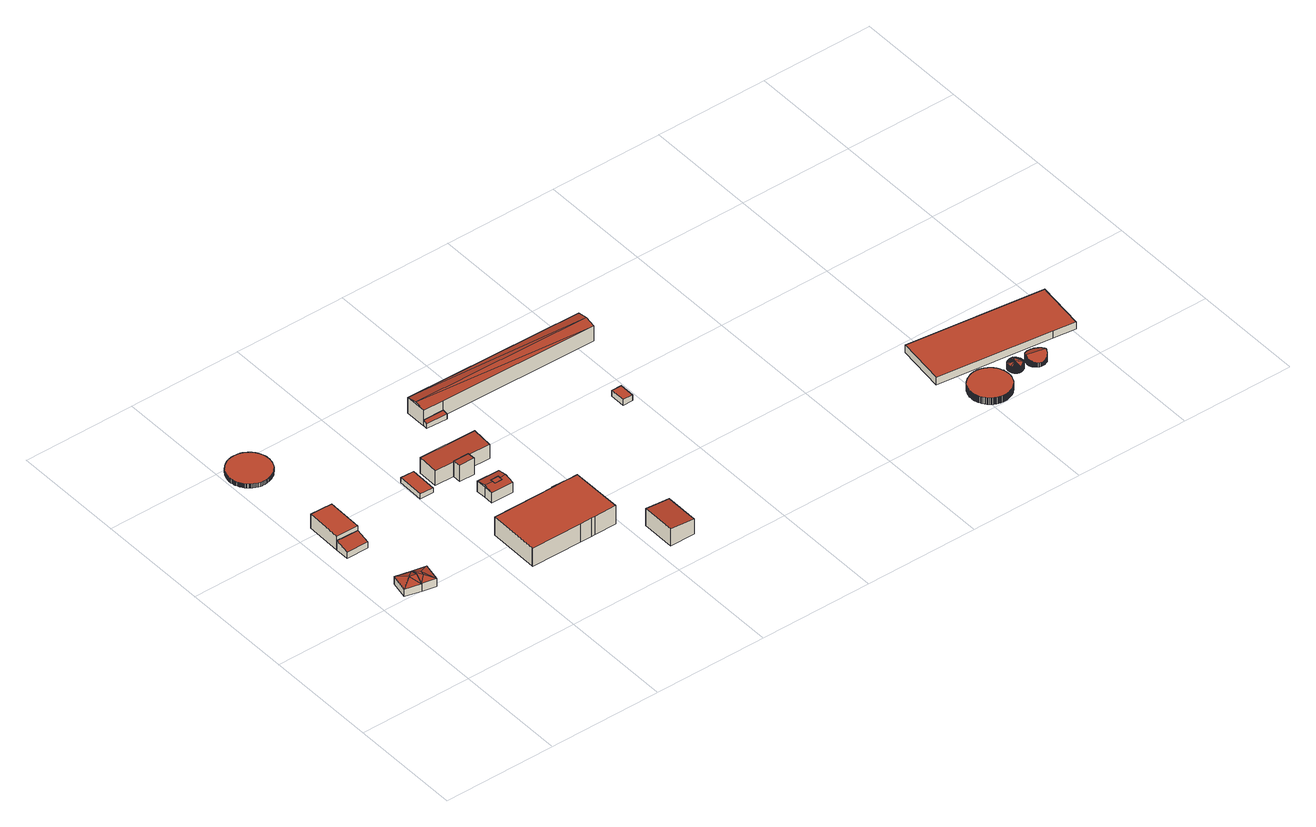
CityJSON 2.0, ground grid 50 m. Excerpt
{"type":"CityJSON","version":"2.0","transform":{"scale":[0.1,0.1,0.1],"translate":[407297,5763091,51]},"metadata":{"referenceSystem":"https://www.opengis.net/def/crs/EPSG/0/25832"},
"CityObjects":{
"building1":{"type":"Building","attributes":{"Gemeindeschluessel":"05515000","Geometrietyp2DReferenz":"3000","function":"31001_2500","roofType":"5000","measuredHeight":5.31},"geometry":[{"type":"Solid","lod":"2","boundaries":[[[[0,1,2,3]],[[4,5,1,0]],[[6,7,5,4]],[[3,2,7,6]],[[0,8,4]],[[6,9,3]],[[3,9,8]],[[8,0,3]],[[8,9,6]],[[6,4,8]],[[1,5,7,2]]]],"semantics":{"surfaces":[{"type":"WallSurface"},{"type":"RoofSurface"},{"type":"GroundSurface"}],"values":[[0,0,0,0,1,0,1,1,1,1,2]]}}]},
"building2":{"type":"Building","attributes":{"Gemeindeschluessel":"05515000","Geometrietyp2DReferenz":"3000","function":"31001_2500","roofType":"3200","measuredHeight":4.93},"geometry":[{"type":"Solid","lod":"2","boundaries":[[[[10,11,12,13]],[[14,2,11,10]],[[15,7,2,14]],[[13,12,7,15]],[[10,16,14]],[[15,17,13]],[[10,13,17]],[[17,16,10]],[[16,17,15]],[[15,14,16]],[[11,2,7,12]]]],"semantics":{"surfaces":[{"type":"WallSurface"},{"type":"RoofSurface"},{"type":"GroundSurface"}],"values":[[0,0,0,0,1,1,1,1,1,1,2]]}}]},
"building3":{"type":"Building","attributes":{"Gemeindeschluessel":"05515000","Geometrietyp2DReferenz":"3000","function":"31001_2000","roofType":"2100","measuredHeight":4.56},"geometry":[{"type":"Solid","lod":"2","boundaries":[[[[18,19,20,21]],[[22,23,19,18]],[[24,25,23,22]],[[21,20,25,24]],[[22,18,21,24]],[[19,23,25,20]]]],"semantics":{"surfaces":[{"type":"WallSurface"},{"type":"RoofSurface"},{"type":"GroundSurface"}],"values":[[0,0,0,0,1,2]]}}]},
"building4":{"type":"Building","attributes":{"Gemeindeschluessel":"05515000","Geometrietyp2DReferenz":"3000","function":"31001_2000","roofType":"1000","measuredHeight":6.77},"geometry":[{"type":"Solid","lod":"2","boundaries":[[[[26,27,25,28]],[[29,30,27,26]],[[31,20,30,29]],[[28,25,20,31]],[[29,26,28,31]],[[27,30,20,25]]]],"semantics":{"surfaces":[{"type":"WallSurface"},{"type":"RoofSurface"},{"type":"GroundSurface"}],"values":[[0,0,0,0,1,2]]}}]},
"building5":{"type":"Building","attributes":{"Gemeindeschluessel":"05515000","Geometrietyp2DReferenz":"3000","function":"51003_1201","roofType":"1000","measuredHeight":1.88},"geometry":[{"type":"Solid","lod":"2","boundaries":[[[[32,33,34,35]],[[36,37,33,32]],[[38,39,37,36]],[[40,41,39,38]],[[42,43,41,40]],[[44,45,43,42]],[[46,47,45,44]],[[48,49,47,46]],[[50,51,49,48]],[[52,53,51,50]],[[54,55,53,52]],[[56,57,55,54]],[[58,59,57,56]],[[60,61,59,58]],[[62,63,61,60]],[[64,65,63,62]],[[66,67,65,64]],[[68,69,67,66]],[[70,71,69,68]],[[72,73,71,70]],[[74,75,73,72]],[[76,77,75,74]],[[78,79,77,76]],[[80,81,79,78]],[[82,83,81,80]],[[84,85,83,82]],[[86,87,85,84]],[[88,89,87,86]],[[90,91,89,88]],[[92,93,91,90]],[[94,95,93,92]],[[96,97,95,94]],[[98,99,97,96]],[[100,101,99,98]],[[102,103,101,100]],[[104,105,103,102]],[[106,107,105,104]],[[108,109,107,106]],[[110,111,109,108]],[[112,113,111,110]],[[114,115,113,112]],[[116,117,115,114]],[[118,119,117,116]],[[120,121,119,118]],[[122,123,121,120]],[[124,125,123,122]],[[126,127,125,124]],[[128,129,127,126]],[[130,131,129,128]],[[132,133,131,130]],[[134,135,133,132]],[[136,137,135,134]],[[138,139,137,136]],[[140,141,139,138]],[[142,143,141,140]],[[144,145,143,142]],[[146,147,145,144]],[[148,149,147,146]],[[150,151,149,148]],[[152,153,151,150]],[[154,155,153,152]],[[156,157,155,154]],[[158,159,157,156]],[[160,161,159,158]],[[162,163,161,160]],[[164,165,163,162]],[[166,167,165,164]],[[168,169,167,166]],[[170,171,169,168]],[[172,173,171,170]],[[174,175,173,172]],[[176,177,175,174]],[[178,179,177,176]],[[180,181,179,178]],[[182,183,181,180]],[[184,185,183,182]],[[186,187,185,184]],[[188,189,187,186]],[[190,191,189,188]],[[192,193,191,190]],[[194,195,193,192]],[[196,197,195,194]],[[198,199,197,196]],[[200,201,199,198]],[[202,203,201,200]],[[204,205,203,202]],[[206,207,205,204]],[[208,209,207,206]],[[210,211,209,208]],[[212,213,211,210]],[[214,215,213,212]],[[216,217,215,214]],[[218,219,217,216]],[[220,221,219,218]],[[222,223,221,220]],[[224,225,223,222]],[[226,227,225,224]],[[228,229,227,226]],[[230,231,229,228]],[[232,233,231,230]],[[234,235,233,232]],[[236,237,235,234]],[[238,239,237,236]],[[240,241,239,238]],[[242,243,241,240]],[[244,245,243,242]],[[246,247,245,244]],[[248,249,247,246]],[[35,34,249,248]],[[246,244,242,240,238,236,234,232,230,228,226,224,222,220,218,216,214,212,210,208,206,204,202,200,198,196,194,192,190,188,186,184,182,180,178,176,174,172,170,168,166,164,162,160,158,156,154,152,150,148,146,144,142,140,138,136,134,132,130,128,126,124,122,120,118,116,114,112,110,108,106,104,102,100,98,96,94,92,90,88,86,84,82,80,78,76,74,72,70,68,66,64,62,60,58,56,54,52,50,48,46,44,42,40,38,36,32,35,248]],[[33,37,39,41,43,45,47,49,51,53,55,57,59,61,63,65,67,69,71,73,75,77,79,81,83,85,87,89,91,93,95,97,99,101,103,105,107,109,111,113,115,117,119,121,123,125,127,129,131,133,135,137,139,141,143,145,147,149,151,153,155,157,159,161,163,165,167,169,171,173,175,177,179,181,183,185,187,189,191,193,195,197,199,201,203,205,207,209,211,213,215,217,219,221,223,225,227,229,231,233,235,237,239,241,243,245,247,249,34]]]],"semantics":{"surfaces":[{"type":"WallSurface"},{"type":"RoofSurface"},{"type":"GroundSurface"}],"values":[[0,0,0,0,0,0,0,0,0,0,0,0,0,0,0,0,0,0,0,0,0,0,0,0,0,0,0,0,0,0,0,0,0,0,0,0,0,0,0,0,0,0,0,0,0,0,0,0,0,0,0,0,0,0,0,0,0,0,0,0,0,0,0,0,0,0,0,0,0,0,0,0,0,0,0,0,0,0,0,0,0,0,0,0,0,0,0,0,0,0,0,0,0,0,0,0,0,0,0,0,0,0,0,0,0,0,0,0,0,1,2]]}}]},
"building6":{"type":"Building","attributes":{"Gemeindeschluessel":"05515000","Geometrietyp2DReferenz":"3000","function":"31001_2460","roofType":"1000","measuredHeight":2.24},"geometry":[{"type":"Solid","lod":"2","boundaries":[[[[250,251,252,253]],[[254,255,251,250]],[[256,257,255,254]],[[253,252,257,256]],[[254,250,253,256]],[[251,255,257,252]]]],"semantics":{"surfaces":[{"type":"WallSurface"},{"type":"RoofSurface"},{"type":"GroundSurface"}],"values":[[0,0,0,0,1,2]]}}]},
"building7":{"type":"Building","attributes":{"Gemeindeschluessel":"05515000","Geometrietyp2DReferenz":"3000","function":"31001_2000"},"address":[{"country":"Germany","locality":"Münster","thoroughfareNumber":"85","thoroughfareName":"Zum Heidehof"}],"children":["building7-1","building7-2"]},
"building7-1":{"type":"BuildingPart","attributes":{"roofType":"2100","measuredHeight":7.45},"parents":["building7"],"geometry":[{"type":"Solid","lod":"2","boundaries":[[[[258,259,260,261]],[[262,263,259,258]],[[264,265,263,262]],[[258,261,264,262]],[[260,259,263,265]],[[260,265,264,261]]]],"semantics":{"surfaces":[{"type":"WallSurface"},{"type":"RoofSurface"},{"type":"GroundSurface"},{"type":"ClosureSurface"}],"values":[[0,0,0,1,2,3]]}}]},
"building7-2":{"type":"BuildingPart","attributes":{"roofType":"1000","measuredHeight":8.82},"parents":["building7"],"geometry":[{"type":"Solid","lod":"2","boundaries":[[[[266,267,265,264,268]],[[269,270,267,266]],[[271,272,270,269]],[[273,274,272,271]],[[275,276,274,273]],[[277,278,276,275]],[[279,280,278,277]],[[281,282,280,279]],[[283,260,282,281]],[[261,260,283]],[[281,279,277,275,273,271,269,266,268,283]],[[265,267,270,272,274,276,278,280,282,260]],[[261,283,268,264]],[[265,260,261,264]]]],"semantics":{"surfaces":[{"type":"WallSurface"},{"type":"RoofSurface"},{"type":"GroundSurface"},{"type":"ClosureSurface"}],"values":[[0,0,0,0,0,0,0,0,0,0,1,2,0,3]]}}]},
"building8":{"type":"Building","attributes":{"Gemeindeschluessel":"05515000","Geometrietyp2DReferenz":"3000","function":"51009_1610","roofType":"5000","measuredHeight":5.81},"geometry":[{"type":"Solid","lod":"2","boundaries":[[[[284,285,286,287]],[[288,289,285,284]],[[290,291,289,288]],[[292,293,294,295]],[[296,297,293,292]],[[298,299,297,296]],[[300,301,299,298]],[[302,303,301,300]],[[295,294,303,302]],[[304,305,291,290]],[[306,307,305,304]],[[287,286,307,306]],[[288,284,308,309,310,311,312,313]],[[313,312,314,315,309,308,306,304]],[[284,287,308]],[[288,313,290]],[[295,312,311,292]],[[292,311,310,296]],[[296,310,309,298]],[[298,309,315,300]],[[300,315,314,302]],[[302,314,312,295]],[[290,313,304]],[[306,308,287]],[[285,289,291,305,307,286],[293,297,299,301,303,294]]]],"semantics":{"surfaces":[{"type":"WallSurface"},{"type":"RoofSurface"},{"type":"GroundSurface"}],"values":[[0,0,0,0,0,0,0,0,0,0,0,0,1,1,0,0,0,0,0,0,0,0,0,0,2]]}}]},
"building9":{"type":"Building","attributes":{"Gemeindeschluessel":"05515000","Geometrietyp2DReferenz":"3000","function":"31001_2000","roofType":"1000","measuredHeight":5.58},"geometry":[{"type":"Solid","lod":"2","boundaries":[[[[315,301,303,314]],[[310,297,301,315]],[[311,293,297,310]],[[314,303,293,311]],[[310,315,314,311]],[[301,297,293,303]]]],"semantics":{"surfaces":[{"type":"WallSurface"},{"type":"RoofSurface"},{"type":"GroundSurface"}],"values":[[0,0,0,0,1,2]]}}]},
"building10":{"type":"Building","attributes":{"Gemeindeschluessel":"05515000","Geometrietyp2DReferenz":"3000","function":"51009_1610","roofType":"2100","measuredHeight":7.9},"geometry":[{"type":"Solid","lod":"2","boundaries":[[[[316,317,318,319]],[[320,321,317,316]],[[322,323,321,320]],[[319,318,323,322]],[[320,316,319,322]],[[317,321,323,318]]]],"semantics":{"surfaces":[{"type":"WallSurface"},{"type":"RoofSurface"},{"type":"GroundSurface"}],"values":[[0,0,0,0,1,2]]}}]},
"building11":{"type":"Building","attributes":{"Gemeindeschluessel":"05515000","Geometrietyp2DReferenz":"3000","function":"31001_2000","roofType":"2100","measuredHeight":7.45},"address":[{"country":"Germany","locality":"Münster","thoroughfareNumber":"81","thoroughfareName":"Zum Heidehof"}],"geometry":[{"type":"Solid","lod":"2","boundaries":[[[[324,325,326,327]],[[328,329,325,324]],[[330,331,329,328]],[[332,333,331,330]],[[334,335,333,332]],[[327,326,335,334]],[[332,330,328,324,327,334]],[[325,329,331,333,335,326]]]],"semantics":{"surfaces":[{"type":"WallSurface"},{"type":"RoofSurface"},{"type":"GroundSurface"}],"values":[[0,0,0,0,0,0,1,2]]}}]},
"building12":{"type":"Building","attributes":{"Gemeindeschluessel":"05515000","Geometrietyp2DReferenz":"3000","function":"31001_2600","roofType":"2100","measuredHeight":8.29},"geometry":[{"type":"Solid","lod":"2","boundaries":[[[[336,337,338,339]],[[340,341,337,336]],[[342,343,341,340]],[[339,338,343,342]],[[340,336,339,342]],[[337,341,343,338]]]],"semantics":{"surfaces":[{"type":"WallSurface"},{"type":"RoofSurface"},{"type":"GroundSurface"}],"values":[[0,0,0,0,1,2]]}}]},
"building13":{"type":"Building","attributes":{"Gemeindeschluessel":"05515000","Geometrietyp2DReferenz":"3000","function":"31001_2600","roofType":"2100","measuredHeight":2.77},"address":[{"country":"Germany","locality":"Münster","thoroughfareNumber":"83","thoroughfareName":"Zum Heidehof"}],"geometry":[{"type":"Solid","lod":"2","boundaries":[[[[344,345,346,347]],[[348,349,345,344]],[[350,351,349,348]],[[347,346,351,350]],[[348,344,347,350]],[[345,349,351,346]]]],"semantics":{"surfaces":[{"type":"WallSurface"},{"type":"RoofSurface"},{"type":"GroundSurface"}],"values":[[0,0,0,0,1,2]]}}]},
"building14":{"type":"Building","attributes":{"Gemeindeschluessel":"05515000","Geometrietyp2DReferenz":"3000","function":"51009_1610","roofType":"3100","measuredHeight":8.38},"geometry":[{"type":"Solid","lod":"2","boundaries":[[[[352,353,354,355]],[[356,357,353,352]],[[358,359,357,356]],[[360,361,359,358]],[[355,354,361,360]],[[362,355,360]],[[363,362,360]],[[362,363,352]],[[358,356,352,363]],[[362,352,355]],[[360,358,363]],[[353,357,359,361,354]]]],"semantics":{"surfaces":[{"type":"WallSurface"},{"type":"RoofSurface"},{"type":"GroundSurface"}],"values":[[0,0,0,0,0,1,1,1,1,0,0,2]]}}]},
"building15":{"type":"Building","attributes":{"Gemeindeschluessel":"05515000","Geometrietyp2DReferenz":"3000","function":"31001_2000","roofType":"1000","measuredHeight":2.73},"geometry":[{"type":"Solid","lod":"2","boundaries":[[[[364,365,366,367]],[[368,369,365,364]],[[370,371,369,368]],[[367,366,371,370]],[[368,364,367,370]],[[365,369,371,366]]]],"semantics":{"surfaces":[{"type":"WallSurface"},{"type":"RoofSurface"},{"type":"GroundSurface"}],"values":[[0,0,0,0,1,2]]}}]},
"building16":{"type":"Building","attributes":{"Gemeindeschluessel":"05515000","Geometrietyp2DReferenz":"3000","function":"51003_1201","roofType":"1000","measuredHeight":3.08},"geometry":[{"type":"Solid","lod":"2","boundaries":[[[[372,373,374,375]],[[376,377,373,372]],[[378,379,377,376]],[[380,381,379,378]],[[382,383,381,380]],[[384,385,383,382]],[[386,387,385,384]],[[388,389,387,386]],[[390,391,389,388]],[[392,393,391,390]],[[394,395,393,392]],[[396,397,395,394]],[[398,399,397,396]],[[400,401,399,398]],[[402,403,401,400]],[[404,405,403,402]],[[406,407,405,404]],[[408,409,407,406]],[[410,411,409,408]],[[412,413,411,410]],[[414,415,413,412]],[[416,417,415,414]],[[418,419,417,416]],[[420,421,419,418]],[[422,423,421,420]],[[424,425,423,422]],[[426,427,425,424]],[[428,429,427,426]],[[430,431,429,428]],[[432,433,431,430]],[[434,435,433,432]],[[436,437,435,434]],[[438,439,437,436]],[[440,441,439,438]],[[442,443,441,440]],[[444,445,443,442]],[[446,447,445,444]],[[448,449,447,446]],[[450,451,449,448]],[[452,453,451,450]],[[454,455,453,452]],[[456,457,455,454]],[[458,459,457,456]],[[460,461,459,458]],[[462,463,461,460]],[[464,465,463,462]],[[466,467,465,464]],[[468,469,467,466]],[[470,471,469,468]],[[472,473,471,470]],[[474,475,473,472]],[[476,477,475,474]],[[478,479,477,476]],[[480,481,479,478]],[[482,483,481,480]],[[484,485,483,482]],[[486,487,485,484]],[[488,489,487,486]],[[490,491,489,488]],[[492,493,491,490]],[[494,495,493,492]],[[496,497,495,494]],[[498,499,497,496]],[[500,501,499,498]],[[502,503,501,500]],[[504,505,503,502]],[[506,507,505,504]],[[508,509,507,506]],[[510,511,509,508]],[[512,513,511,510]],[[514,515,513,512]],[[516,517,515,514]],[[518,519,517,516]],[[520,521,519,518]],[[522,523,521,520]],[[524,525,523,522]],[[526,527,525,524]],[[528,529,527,526]],[[530,531,529,528]],[[532,533,531,530]],[[534,535,533,532]],[[536,537,535,534]],[[538,539,537,536]],[[540,541,539,538]],[[542,543,541,540]],[[544,545,543,542]],[[546,547,545,544]],[[548,549,547,546]],[[550,551,549,548]],[[552,553,551,550]],[[554,555,553,552]],[[556,557,555,554]],[[558,559,557,556]],[[560,561,559,558]],[[562,563,561,560]],[[564,565,563,562]],[[566,567,565,564]],[[568,569,567,566]],[[570,571,569,568]],[[572,573,571,570]],[[574,575,573,572]],[[576,577,575,574]],[[578,579,577,576]],[[580,581,579,578]],[[582,583,581,580]],[[584,585,583,582]],[[586,587,585,584]],[[588,589,587,586]],[[590,591,589,588]],[[592,593,591,590]],[[594,595,593,592]],[[596,597,595,594]],[[598,599,597,596]],[[600,601,599,598]],[[602,603,601,600]],[[604,605,603,602]],[[606,607,605,604]],[[608,609,607,606]],[[610,611,609,608]],[[612,613,611,610]],[[614,615,613,612]],[[616,617,615,614]],[[618,619,617,616]],[[620,621,619,618]],[[622,623,621,620]],[[375,374,623,622]],[[620,618,616,614,612,610,608,606,604,602,600,598,596,594,592,590,588,586,584,582,580,578,576,574,572,570,568,566,564,562,560,558,556,554,552,550,548,546,544,542,540,538,536,534,532,530,528,526,524,522,520,518,516,514,512,510,508,506,504,502,500,498,496,494,492,490,488,486,484,482,480,478,476,474,472,470,468,466,464,462,460,458,456,454,452,450,448,446,444,442,440,438,436,434,432,430,428,426,424,422,420,418,416,414,412,410,408,406,404,402,400,398,396,394,392,390,388,386,384,382,380,378,376,372,375,622]],[[373,377,379,381,383,385,387,389,391,393,395,397,399,401,403,405,407,409,411,413,415,417,419,421,423,425,427,429,431,433,435,437,439,441,443,445,447,449,451,453,455,457,459,461,463,465,467,469,471,473,475,477,479,481,483,485,487,489,491,493,495,497,499,501,503,505,507,509,511,513,515,517,519,521,523,525,527,529,531,533,535,537,539,541,543,545,547,549,551,553,555,557,559,561,563,565,567,569,571,573,575,577,579,581,583,585,587,589,591,593,595,597,599,601,603,605,607,609,611,613,615,617,619,621,623,374]]]],"semantics":{"surfaces":[{"type":"WallSurface"},{"type":"RoofSurface"},{"type":"GroundSurface"}],"values":[[0,0,0,0,0,0,0,0,0,0,0,0,0,0,0,0,0,0,0,0,0,0,0,0,0,0,0,0,0,0,0,0,0,0,0,0,0,0,0,0,0,0,0,0,0,0,0,0,0,0,0,0,0,0,0,0,0,0,0,0,0,0,0,0,0,0,0,0,0,0,0,0,0,0,0,0,0,0,0,0,0,0,0,0,0,0,0,0,0,0,0,0,0,0,0,0,0,0,0,0,0,0,0,0,0,0,0,0,0,0,0,0,0,0,0,0,0,0,0,0,0,0,0,0,0,0,1,2]]}}]},
"building17":{"type":"Building","attributes":{"Gemeindeschluessel":"05515000","Geometrietyp2DReferenz":"3000","function":"51003_1201","roofType":"5000","measuredHeight":2.98},"geometry":[{"type":"Solid","lod":"2","boundaries":[[[[624,625,626,627]],[[628,629,625,624]],[[630,631,629,628]],[[632,633,631,630]],[[634,635,633,632]],[[636,637,635,634]],[[638,639,637,636]],[[640,641,639,638]],[[642,643,641,640]],[[644,645,643,642]],[[646,647,645,644]],[[648,649,647,646]],[[650,651,649,648]],[[652,653,651,650]],[[654,655,653,652]],[[656,657,655,654]],[[658,659,657,656]],[[660,661,659,658]],[[662,663,661,660]],[[664,665,663,662]],[[666,667,665,664]],[[668,669,667,666]],[[670,671,669,668]],[[672,673,671,670]],[[674,675,673,672]],[[676,677,675,674]],[[678,679,677,676]],[[680,681,679,678]],[[682,683,681,680]],[[684,685,683,682]],[[686,687,685,684]],[[688,689,687,686]],[[690,691,689,688]],[[692,693,691,690]],[[694,695,693,692]],[[696,697,695,694]],[[698,699,697,696]],[[700,701,699,698]],[[702,703,701,700]],[[704,705,703,702]],[[706,707,705,704]],[[708,709,707,706]],[[710,711,709,708]],[[712,713,711,710]],[[714,715,713,712]],[[716,717,715,714]],[[718,719,717,716]],[[720,721,719,718]],[[722,723,721,720]],[[724,725,723,722]],[[726,727,725,724]],[[728,729,727,726]],[[730,731,729,728]],[[732,733,731,730]],[[734,735,733,732]],[[736,737,735,734]],[[738,739,737,736]],[[627,626,739,738]],[[710,708,706]],[[712,710,706]],[[712,706,704]],[[740,712,704]],[[740,704,702]],[[740,702,700]],[[740,700,698]],[[740,698,696]],[[740,696,694]],[[740,694,692]],[[740,692,690]],[[740,690,688]],[[740,688,741]],[[741,742,740]],[[741,686,684]],[[741,684,682]],[[741,682,680]],[[742,741,680]],[[742,680,678]],[[742,678,676]],[[742,676,674]],[[742,674,672]],[[742,672,670]],[[742,670,668]],[[742,668,666]],[[742,666,664]],[[742,664,662]],[[742,662,660]],[[742,660,658]],[[743,742,658]],[[646,743,658]],[[646,658,656]],[[648,646,656]],[[648,656,654]],[[650,648,654]],[[654,652,650]],[[716,714,740]],[[718,716,740]],[[720,718,740]],[[722,720,740]],[[724,722,740]],[[726,724,740]],[[728,726,740]],[[730,728,740]],[[732,730,740]],[[734,732,740]],[[734,740,742]],[[736,734,742]],[[738,736,742]],[[627,738,742]],[[624,627,742]],[[628,624,742]],[[630,628,742]],[[632,630,742]],[[634,632,742]],[[636,634,742]],[[638,636,742]],[[640,638,742]],[[642,640,742]],[[644,642,742]],[[742,743,644]],[[686,741,688]],[[712,740,714]],[[644,743,646]],[[625,629,631,633,635,637,639,641,643,645,647,649,651,653,655,657,659,661,663,665,667,669,671,673,675,677,679,681,683,685,687,689,691,693,695,697,699,701,703,705,707,709,711,713,715,717,719,721,723,725,727,729,731,733,735,737,739,626]]]],"semantics":{"surfaces":[{"type":"WallSurface"},{"type":"RoofSurface"},{"type":"GroundSurface"}],"values":[[0,0,0,0,0,0,0,0,0,0,0,0,0,0,0,0,0,0,0,0,0,0,0,0,0,0,0,0,0,0,0,0,0,0,0,0,0,0,0,0,0,0,0,0,0,0,0,0,0,0,0,0,0,0,0,0,0,0,1,1,1,1,1,1,1,1,1,1,1,1,1,1,1,1,1,1,1,1,1,1,1,1,1,1,1,1,1,1,1,1,1,1,1,1,1,1,1,1,1,1,1,1,1,1,1,1,1,1,1,1,1,1,1,1,1,1,1,1,1,0,0,0,2]]}}]},
"building18":{"type":"Building","attributes":{"Gemeindeschluessel":"05515000","Geometrietyp2DReferenz":"3000","function":"31001_2600","roofType":"1000","measuredHeight":3.54},"geometry":[{"type":"Solid","lod":"2","boundaries":[[[[744,745,746,747]],[[748,749,745,744]],[[750,751,749,748]],[[752,753,751,750]],[[747,746,753,752]],[[750,748,744,747,752]],[[745,749,751,753,746]]]],"semantics":{"surfaces":[{"type":"WallSurface"},{"type":"RoofSurface"},{"type":"GroundSurface"}],"values":[[0,0,0,0,0,1,2]]}}]},
"building19":{"type":"Building","attributes":{"Gemeindeschluessel":"05515000","Geometrietyp2DReferenz":"3000","function":"51003_1201","roofType":"5000","measuredHeight":3.76},"geometry":[{"type":"Solid","lod":"2","boundaries":[[[[754,755,756,757]],[[758,759,755,754]],[[760,761,759,758]],[[762,763,761,760]],[[764,765,763,762]],[[766,767,765,764]],[[768,769,767,766]],[[770,771,769,768]],[[772,773,771,770]],[[774,775,773,772]],[[776,777,775,774]],[[778,779,777,776]],[[780,781,779,778]],[[782,783,781,780]],[[784,785,783,782]],[[786,787,785,784]],[[788,789,787,786]],[[790,791,789,788]],[[792,793,791,790]],[[794,795,793,792]],[[796,797,795,794]],[[798,799,797,796]],[[800,801,799,798]],[[802,803,801,800]],[[804,805,803,802]],[[806,807,805,804]],[[808,809,807,806]],[[810,811,809,808]],[[812,813,811,810]],[[814,815,813,812]],[[816,817,815,814]],[[818,819,817,816]],[[820,821,819,818]],[[822,823,821,820]],[[824,825,823,822]],[[826,827,825,824]],[[828,829,827,826]],[[830,831,829,828]],[[832,833,831,830]],[[834,835,833,832]],[[836,837,835,834]],[[838,839,837,836]],[[840,841,839,838]],[[842,843,841,840]],[[844,845,843,842]],[[846,847,845,844]],[[848,849,847,846]],[[850,851,849,848]],[[852,853,851,850]],[[854,855,853,852]],[[856,857,855,854]],[[858,859,857,856]],[[860,861,859,858]],[[862,863,861,860]],[[864,865,863,862]],[[866,867,865,864]],[[868,869,867,866]],[[870,871,869,868]],[[872,873,871,870]],[[874,875,873,872]],[[876,877,875,874]],[[878,879,877,876]],[[880,881,879,878]],[[882,883,881,880]],[[884,885,883,882]],[[757,756,885,884]],[[762,760,758,754,757,884,882,880,878,876,874,872,870,868,866,864,862,860,858,856,854,852,850,848,846,844,842,840,838,886,774,772,770,768,766,764]],[[834,832,830,828,826,824,822,820,818,816,814,812,810,808,806,804,802,800,798,796,794,792,790,788,786,784,782,780,778,776,886,838,836]],[[774,886,776]],[[755,759,761,763,765,767,769,771,773,775,777,779,781,783,785,787,789,791,793,795,797,799,801,803,805,807,809,811,813,815,817,819,821,823,825,827,829,831,833,835,837,839,841,843,845,847,849,851,853,855,857,859,861,863,865,867,869,871,873,875,877,879,881,883,885,756]]]],"semantics":{"surfaces":[{"type":"WallSurface"},{"type":"RoofSurface"},{"type":"GroundSurface"}],"values":[[0,0,0,0,0,0,0,0,0,0,0,0,0,0,0,0,0,0,0,0,0,0,0,0,0,0,0,0,0,0,0,0,0,0,0,0,0,0,0,0,0,0,0,0,0,0,0,0,0,0,0,0,0,0,0,0,0,0,0,0,0,0,0,0,0,0,1,1,0,2]]}}]}
},
"vertices":[
[101,506,54],[101,506,18],[171,490,18],[171,490,54],[119,586,54],[119,586,18],[188,570,54],[188,570,18],[150,537,71],[179,530,71],
[232,477,56],[232,477,18],[249,556,18],[249,556,56],[171,490,56],[188,570,56],[201,514,67],[205,535,67],
[170,808,48],[170,808,18],[171,869,18],[171,869,64],[72,809,48],[72,809,18],[73,871,64],[73,871,18],
[76,1031,85],[76,1031,18],[73,871,85],[174,1029,85],[174,1029,18],[171,869,85],
[31,1352,43],[31,1352,24],[35,1348,24],[35,1348,43],[28,1355,43],[28,1355,24],[25,1358,43],[25,1358,24],[22,1361,43],[22,1361,24],[20,1365,43],[20,1365,24],[18,1368,43],[18,1368,24],[15,1371,43],[15,1371,24],[13,1375,43],[13,1375,24],[11,1378,43],[11,1378,24],[10,1382,43],[10,1382,24],[8,1387,43],[8,1387,24],[6,1391,43],[6,1391,24],[5,1396,43],[5,1396,24],[4,1401,43],[4,1401,24],[3,1407,43],[3,1407,24],[2,1412,43],[2,1412,24],[2,1418,43],[2,1418,24],[2,1424,43],[2,1424,24],[3,1430,43],[3,1430,24],[4,1437,43],[4,1437,24],[6,1443,43],[6,1443,24],[8,1450,43],[8,1450,24],[10,1456,43],[10,1456,24],[13,1462,43],[13,1462,24],[17,1469,43],[17,1469,24],[21,1475,43],[21,1475,24],[26,1480,43],[26,1480,24],[32,1486,43],[32,1486,24],[37,1491,43],[37,1491,24],[44,1495,43],[44,1495,24],[47,1497,43],[47,1497,24],[50,1499,43],[50,1499,24],[54,1502,43],[54,1502,24],[59,1503,43],[59,1503,24],[62,1505,43],[62,1505,24],[66,1506,43],[66,1506,24],[70,1507,43],[70,1507,24],[74,1508,43],[74,1508,24],[78,1509,43],[78,1509,24],[82,1510,43],[82,1510,24],[87,1510,43],[87,1510,24],[91,1510,43],[91,1510,24],[96,1511,43],[96,1511,24],[102,1510,43],[102,1510,24],[107,1510,43],[107,1510,24],[112,1509,43],[112,1509,24],[117,1508,43],[117,1508,24],[121,1507,43],[121,1507,24],[125,1505,43],[125,1505,24],[129,1504,43],[129,1504,24],[133,1502,43],[133,1502,24],[136,1500,43],[136,1500,24],[140,1498,43],[140,1498,24],[143,1496,43],[143,1496,24],[147,1494,43],[147,1494,24],[150,1491,43],[150,1491,24],[154,1488,43],[154,1488,24],[158,1485,43],[158,1485,24],[161,1482,43],[161,1482,24],[165,1478,43],[165,1478,24],[168,1473,43],[168,1473,24],[169,1472,43],[169,1472,24],[172,1467,43],[172,1467,24],[175,1462,43],[175,1462,24],[178,1456,43],[178,1456,24],[180,1451,43],[180,1451,24],[182,1446,43],[182,1446,24],[184,1440,43],[184,1440,24],[185,1435,43],[185,1435,24],[185,1430,43],[185,1430,24],[186,1425,43],[186,1425,24],[186,1421,43],[186,1421,24],[186,1416,43],[186,1416,24],[186,1412,43],[186,1412,24],[186,1408,43],[186,1408,24],[185,1404,43],[185,1404,24],[184,1400,43],[184,1400,24],[183,1396,43],[183,1396,24],[182,1392,43],[182,1392,24],[181,1388,43],[181,1388,24],[179,1384,43],[179,1384,24],[177,1379,43],[177,1379,24],[175,1375,43],[175,1375,24],[172,1370,43],[172,1370,24],[170,1366,43],[170,1366,24],[166,1361,43],[166,1361,24],[162,1357,43],[162,1357,24],[158,1353,43],[158,1353,24],[154,1348,43],[154,1348,24],[148,1344,43],[148,1344,24],[145,1342,43],[145,1342,24],[139,1338,43],[139,1338,24],[132,1335,43],[132,1335,24],[125,1332,43],[125,1332,24],[118,1330,43],[118,1330,24],[110,1328,43],[110,1328,24],[103,1327,43],[103,1327,24],[96,1327,43],[96,1327,24],[89,1327,43],[89,1327,24],[82,1327,43],[82,1327,24],[76,1328,43],[76,1328,24],[69,1330,43],[69,1330,24],[63,1332,43],[63,1332,24],[58,1334,43],[58,1334,24],[53,1337,43],[53,1337,24],[48,1339,43],[48,1339,24],[43,1342,43],[43,1342,24],[39,1345,43],[39,1345,24],
[499,910,39],[499,910,17],[559,908,17],[559,908,39],[502,1029,39],[502,1029,17],[562,1028,39],[562,1028,17],
[879,603,76],[879,603,14],[879,577,14],[879,577,88],[938,603,76],[938,603,14],[938,577,88],[938,577,14],
[979,577,102],[979,577,14],[938,577,102],[979,348,102],[979,348,14],[881,348,102],[881,348,14],[864,348,102],[864,348,14],[812,348,102],[812,348,14],[586,348,102],[586,348,14],[586,352,102],[586,352,14],[587,577,102],[587,577,14],[879,577,102],
[694,814,64],[694,814,14],[694,771,14],[694,771,64],[794,812,64],[794,812,14],[793,769,64],[793,769,14],[767,782,64],[767,782,14],[767,770,14],[767,770,64],[731,782,64],[731,782,14],[731,770,64],[731,770,14],[731,758,64],[731,758,14],[767,757,64],[767,757,14],[792,726,64],[792,726,14],[693,728,64],[693,728,14],[694,771,72],[731,770,72],[731,782,70],[767,782,70],[767,770,72],[793,769,72],[767,757,70],[731,758,70],
[744,895,95],[744,895,16],[744,931,16],[744,931,93],[676,896,95],[676,896,16],[677,932,93],[677,932,16],
[592,1025,92],[592,1025,18],[590,934,18],[590,934,87],[846,1020,92],[846,1020,18],[844,929,87],[844,929,18],[744,931,87],[744,931,18],[677,932,87],[677,932,18],
[1169,269,88],[1169,269,15],[1058,269,15],[1058,269,98],[1169,119,88],[1169,119,15],[1058,119,98],[1058,119,15],
[777,1238,37],[777,1238,9],[776,1217,9],[776,1217,32],[869,1236,37],[869,1236,9],[869,1214,32],[869,1214,9],
[1574,1225,82],[1574,1225,8],[1576,1318,8],[1576,1318,82],[869,1236,82],[869,1236,8],[777,1238,82],[777,1238,8],[778,1333,82],[778,1333,8],[1575,1272,92],[777,1285,92],
[1472,933,38],[1472,933,11],[1428,934,11],[1428,934,38],[1471,865,38],[1471,865,11],[1427,866,38],[1427,866,11],
[2473,133,40],[2473,133,9],[2470,128,9],[2470,128,40],[2475,138,40],[2475,138,9],[2478,142,40],[2478,142,9],[2481,146,40],[2481,146,9],[2484,149,40],[2484,149,9],[2487,153,40],[2487,153,9],[2490,156,40],[2490,156,9],[2493,159,40],[2493,159,9],[2497,161,40],[2497,161,9],[2500,163,40],[2500,163,9],[2503,165,40],[2503,165,9],[2506,167,40],[2506,167,9],[2510,169,40],[2510,169,9],[2514,171,40],[2514,171,9],[2518,173,40],[2518,173,9],[2522,175,40],[2522,175,9],[2527,176,40],[2527,176,9],[2532,177,40],[2532,177,9],[2537,178,40],[2537,178,9],[2543,179,40],[2543,179,9],[2545,179,40],[2545,179,9],[2546,179,40],[2546,179,9],[2552,179,40],[2552,179,9],[2557,179,40],[2557,179,9],[2562,178,40],[2562,178,9],[2567,178,40],[2567,178,9],[2572,177,40],[2572,177,9],[2576,175,40],[2576,175,9],[2580,174,40],[2580,174,9],[2584,172,40],[2584,172,9],[2588,171,40],[2588,171,9],[2591,169,40],[2591,169,9],[2594,167,40],[2594,167,9],[2598,165,40],[2598,165,9],[2601,163,40],[2601,163,9],[2605,160,40],[2605,160,9],[2608,157,40],[2608,157,9],[2612,154,40],[2612,154,9],[2615,151,40],[2615,151,9],[2618,147,40],[2618,147,9],[2622,143,40],[2622,143,9],[2625,138,40],[2625,138,9],[2625,137,40],[2625,137,9],[2627,135,40],[2627,135,9],[2629,130,40],[2629,130,9],[2631,125,40],[2631,125,9],[2633,120,40],[2633,120,9],[2635,116,40],[2635,116,9],[2636,111,40],[2636,111,9],[2637,107,40],[2637,107,9],[2637,102,40],[2637,102,9],[2638,98,40],[2638,98,9],[2638,94,40],[2638,94,9],[2638,90,40],[2638,90,9],[2638,87,40],[2638,87,9],[2638,83,40],[2638,83,9],[2637,78,40],[2637,78,9],[2636,74,40],[2636,74,9],[2635,70,40],[2635,70,9],[2634,65,40],[2634,65,9],[2632,61,40],[2632,61,9],[2630,56,40],[2630,56,9],[2628,51,40],[2628,51,9],[2625,46,40],[2625,46,9],[2624,44,40],[2624,44,9],[2622,41,40],[2622,41,9],[2619,37,40],[2619,37,9],[2616,33,40],[2616,33,9],[2613,30,40],[2613,30,9],[2610,27,40],[2610,27,9],[2607,24,40],[2607,24,9],[2604,22,40],[2604,22,9],[2601,19,40],[2601,19,9],[2598,17,40],[2598,17,9],[2594,15,40],[2594,15,9],[2590,13,40],[2590,13,9],[2587,11,40],[2587,11,9],[2582,10,40],[2582,10,9],[2578,8,40],[2578,8,9],[2573,7,40],[2573,7,9],[2570,6,40],[2570,6,9],[2567,5,40],[2567,5,9],[2562,4,40],[2562,4,9],[2557,4,40],[2557,4,9],[2552,3,40],[2552,3,9],[2547,4,40],[2547,4,9],[2542,4,40],[2542,4,9],[2537,4,40],[2537,4,9],[2533,5,40],[2533,5,9],[2529,6,40],[2529,6,9],[2525,7,40],[2525,7,9],[2522,8,40],[2522,8,9],[2518,10,40],[2518,10,9],[2514,11,40],[2514,11,9],[2511,13,40],[2511,13,9],[2507,15,40],[2507,15,9],[2503,18,40],[2503,18,9],[2499,20,40],[2499,20,9],[2495,23,40],[2495,23,9],[2491,27,40],[2491,27,9],[2488,30,40],[2488,30,9],[2484,34,40],[2484,34,9],[2482,36,40],[2482,36,9],[2482,37,40],[2482,37,9],[2478,42,40],[2478,42,9],[2475,46,40],[2475,46,9],[2473,50,40],[2473,50,9],[2471,55,40],[2471,55,9],[2469,59,40],[2469,59,9],[2467,63,40],[2467,63,9],[2466,68,40],[2466,68,9],[2465,72,40],[2465,72,9],[2464,75,40],[2464,75,9],[2463,79,40],[2463,79,9],[2463,83,40],[2463,83,9],[2463,87,40],[2463,87,9],[2462,91,40],[2462,91,9],[2463,95,40],[2463,95,9],[2463,100,40],[2463,100,9],[2463,105,40],[2463,105,9],[2464,110,40],[2464,110,9],[2466,115,40],[2466,115,9],[2467,120,40],[2467,120,9],[2469,125,40],[2469,125,9],[2469,126,40],[2469,126,9],
[2693,95,35],[2693,95,11],[2694,95,11],[2694,95,35],[2691,95,35],[2691,95,11],[2688,96,35],[2688,96,11],[2686,97,35],[2686,97,11],[2683,99,35],[2683,99,11],[2680,100,35],[2680,100,11],[2678,102,35],[2678,102,11],[2675,105,35],[2675,105,11],[2673,108,35],[2673,108,11],[2671,111,35],[2671,111,11],[2669,115,35],[2669,115,11],[2668,119,35],[2668,119,11],[2667,124,35],[2667,124,11],[2667,128,35],[2667,128,11],[2667,133,35],[2667,133,11],[2669,137,35],[2669,137,11],[2670,141,35],[2670,141,11],[2673,145,35],[2673,145,11],[2675,148,35],[2675,148,11],[2678,151,35],[2678,151,11],[2681,154,35],[2681,154,11],[2685,156,35],[2685,156,11],[2688,157,35],[2688,157,11],[2691,158,35],[2691,158,11],[2694,159,35],[2694,159,11],[2697,159,35],[2697,159,11],[2700,159,35],[2700,159,11],[2702,159,35],[2702,159,11],[2704,159,35],[2704,159,11],[2707,158,35],[2707,158,11],[2709,158,35],[2709,158,11],[2712,157,35],[2712,157,11],[2714,156,35],[2714,156,11],[2717,154,35],[2717,154,11],[2720,152,35],[2720,152,11],[2722,150,35],[2722,150,11],[2725,147,35],[2725,147,11],[2727,144,35],[2727,144,11],[2729,140,35],[2729,140,11],[2730,136,35],[2730,136,11],[2731,132,35],[2731,132,11],[2732,127,35],[2732,127,11],[2732,123,35],[2732,123,11],[2731,118,35],[2731,118,11],[2729,114,35],[2729,114,11],[2727,110,35],[2727,110,11],[2725,106,35],[2725,106,11],[2722,103,35],[2722,103,11],[2719,101,35],[2719,101,11],[2716,99,35],[2716,99,11],[2713,97,35],[2713,97,11],[2709,96,35],[2709,96,11],[2706,95,35],[2706,95,11],[2703,94,35],[2703,94,11],[2701,94,35],[2701,94,11],[2698,94,35],[2698,94,11],[2696,94,35],[2696,94,11],[2730,116,36],[2711,157,36],[2700,129,41],[2669,115,41],
[2435,453,45],[2435,453,10],[2409,235,10],[2409,235,45],[3040,381,45],[3040,381,10],[3014,161,45],[3014,161,10],[2916,173,45],[2916,173,10],
[2752,93,35],[2752,93,10],[2752,92,10],[2752,92,34],[2751,96,36],[2751,96,10],[2749,98,37],[2749,98,10],[2748,101,38],[2748,101,10],[2747,104,39],[2747,104,10],[2746,108,40],[2746,108,10],[2746,112,42],[2746,112,10],[2746,115,43],[2746,115,10],[2746,120,45],[2746,120,10],[2747,124,47],[2747,124,10],[2748,128,47],[2748,128,10],[2750,133,45],[2750,133,10],[2752,137,43],[2752,137,10],[2755,141,41],[2755,141,10],[2758,145,39],[2758,145,10],[2762,148,38],[2762,148,10],[2766,151,36],[2766,151,10],[2771,154,35],[2771,154,10],[2775,155,33],[2775,155,10],[2780,157,32],[2780,157,10],[2785,157,32],[2785,157,10],[2790,157,31],[2790,157,10],[2795,157,31],[2795,157,10],[2799,156,31],[2799,156,10],[2803,155,31],[2803,155,10],[2807,153,32],[2807,153,10],[2810,151,32],[2810,151,10],[2813,149,33],[2813,149,10],[2816,147,33],[2816,147,10],[2818,145,34],[2818,145,10],[2820,142,35],[2820,142,10],[2822,140,35],[2822,140,10],[2823,138,36],[2823,138,10],[2825,136,37],[2825,136,10],[2826,133,38],[2826,133,10],[2827,130,39],[2827,130,10],[2828,127,40],[2828,127,10],[2829,124,41],[2829,124,10],[2830,120,43],[2830,120,10],[2830,117,44],[2830,117,10],[2830,113,46],[2830,113,10],[2829,108,48],[2829,108,10],[2828,104,46],[2828,104,10],[2827,100,44],[2827,100,10],[2825,95,42],[2825,95,10],[2822,91,40],[2822,91,10],[2819,87,38],[2819,87,10],[2816,84,36],[2816,84,10],[2812,80,35],[2812,80,10],[2807,78,33],[2807,78,10],[2802,76,32],[2802,76,10],[2797,74,31],[2797,74,10],[2793,73,30],[2793,73,10],[2788,73,29],[2788,73,10],[2783,73,29],[2783,73,10],[2779,74,29],[2779,74,10],[2774,75,29],[2774,75,10],[2771,77,29],[2771,77,10],[2767,79,30],[2767,79,10],[2764,81,30],[2764,81,10],[2761,83,31],[2761,83,10],[2759,85,32],[2759,85,10],[2757,87,32],[2757,87,10],[2755,89,33],[2755,89,10],[2753,92,34],[2753,92,10],[2747,126,48]
]}
